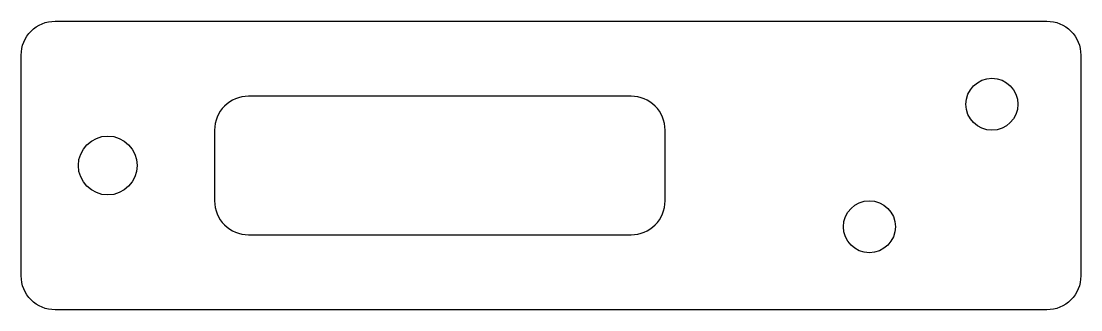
# Model space of a CAD drawing. Extents: x -64 to 120, y -25 to 25.
import ezdxf

# ---------------------------------------------------------------- set-up
doc = ezdxf.new("R2010")
doc.units = 0

msp = doc.modelspace()

# ---------------------------------------------------------------- linework, layer by layer
at = {"layer": '1'}
for points in [[(120, 19.14), (120, -19.14, -0.414214), (114.14, -25), (-57.64, -25, -0.414214), (-63.5, -19.14), (-63.5, 19.14, -0.414214), (-57.64, 25), (114.14, 25, -0.414214)], [(48, 6.14, 0.414214), (42.14, 12), (-24.14, 12, 0.414214), (-30, 6.14), (-30, -6.14, 0.414214), (-24.14, -12), (42.14, -12, 0.414214), (48, -6.14)]]:
    msp.add_lwpolyline(points, format="xyb", close=True, dxfattribs=at)
for centre, radius in [((104.61, 10.61), 4.5), ((-48.5, 0), 5.1), ((83.39, -10.61), 4.5)]:
    msp.add_circle(centre, radius, dxfattribs=at)

doc.saveas('drawing.dxf')
